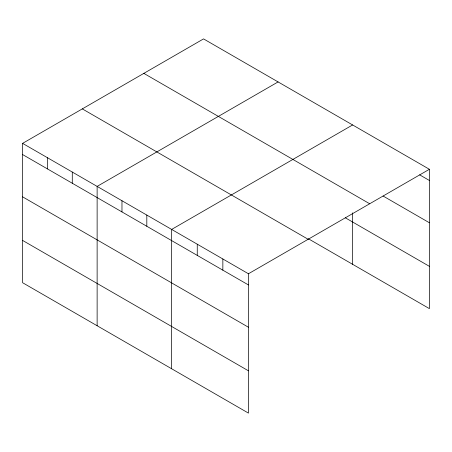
<?xml version="1.0" encoding="UTF-8"?>
<svg xmlns="http://www.w3.org/2000/svg" width="452" height="452" viewBox="0 0 452 452"><rect width="100%" height="100%" fill="white"/><g stroke="black" fill="none" stroke-linecap="round" stroke-linejoin="round"><path stroke-width="0.68" d="M248.447 327.237L248.447 273.759L22.6 143.369L22.6 282.715L248.447 413.105L248.447 327.237L22.6 196.846M22.6 143.369L203.553 38.895L429.4 169.285L429.4 308.631L308.377 238.763M278.082 81.925L97.129 186.393L97.129 325.739M352.611 124.955L171.658 229.424L171.658 368.77M248.447 273.759L429.4 169.285M419.648 174.845L429.4 180.472M383.081 196.027L429.4 222.768M143.838 73.371L369.685 203.762M345.339 217.807L429.4 266.341M82.315 108.892L308.162 239.283M22.6 154.556L248.447 284.946M22.6 240.419L248.447 370.815M352.611 212.869L352.611 264.301M222.853 258.979L222.853 270.166M197.258 244.204L197.258 255.391M146.815 215.084L146.815 226.271M121.972 200.739L121.972 211.926M72.286 172.054L72.286 183.241M47.443 157.708L47.443 168.895"/></g></svg>
